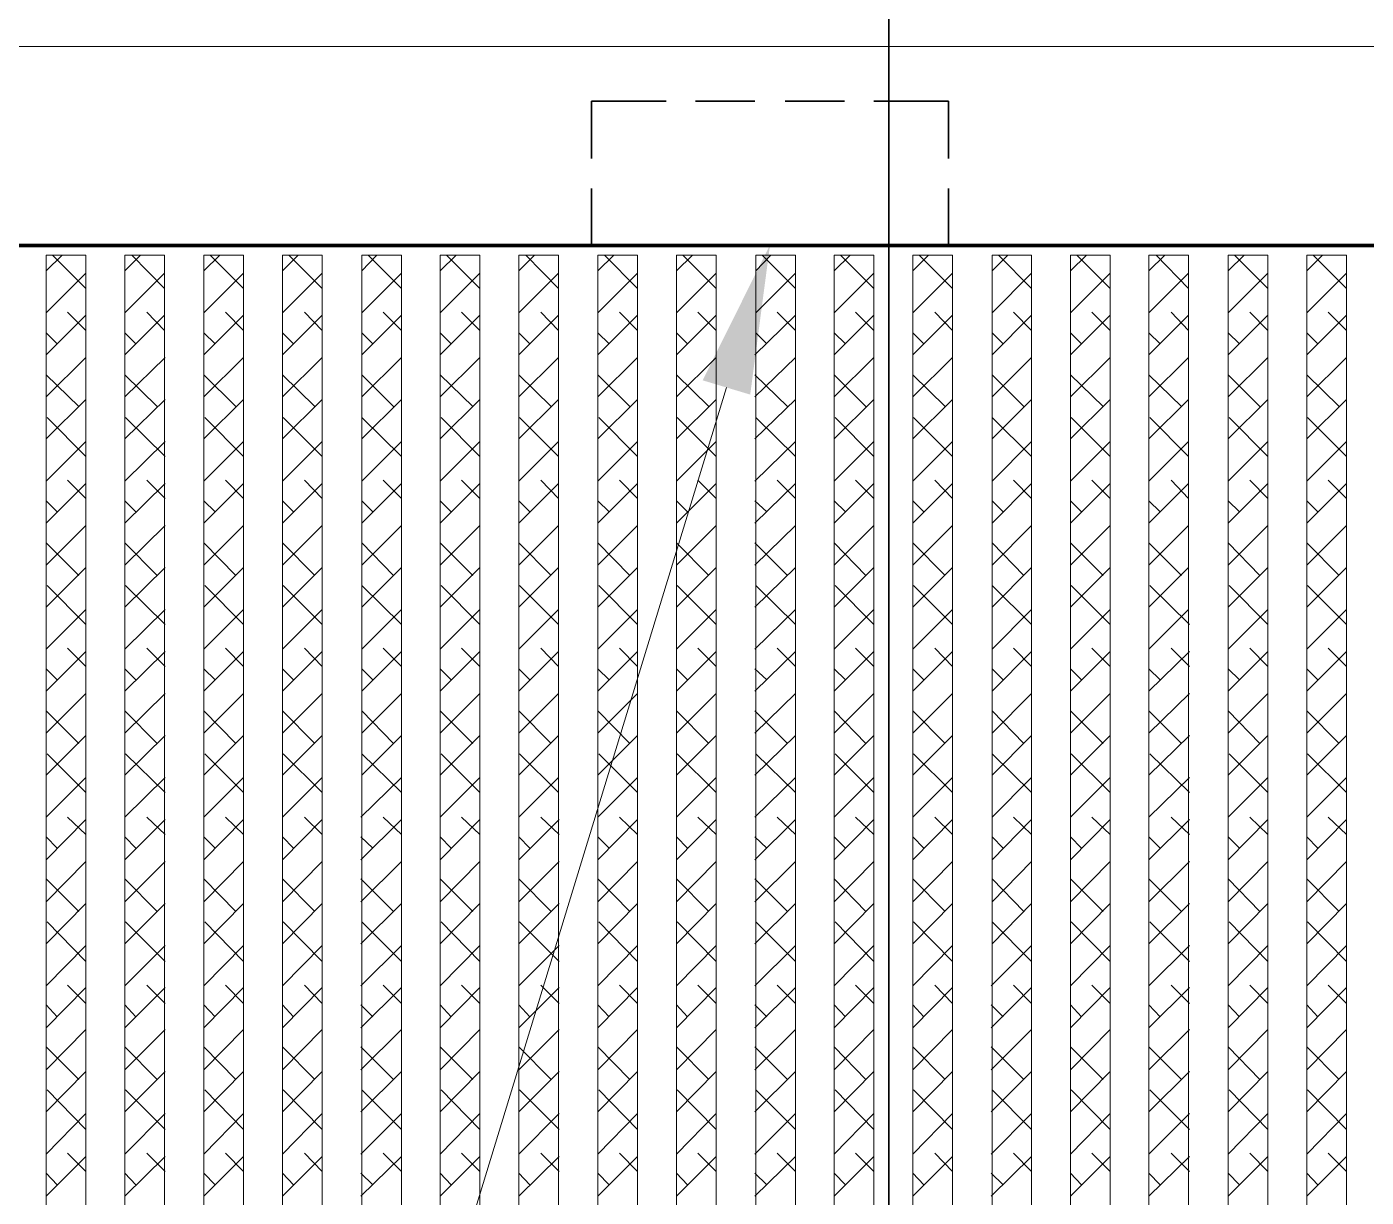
# Model space of a CAD drawing. Header units: inches. Extents: x 5 to 516, y -193 to 129.
# Drawn here: x 66.02 to 71.65, y -59.95 to -55.03 of the extents above; entities that cross this region are included whole.
import ezdxf

# ---------------------------------------------------------------- set-up
doc = ezdxf.new("R2010")
doc.units = ezdxf.units.IN
doc.header["$MEASUREMENT"] = 0
doc.layers.add('PDF4_Geometry', color=7, linetype='Continuous')
doc.layers.add('PDF4_Solid Fills', color=7, linetype='Continuous')

msp = doc.modelspace()

# ---------------------------------------------------------------- linework, layer by layer
at = {"layer": 'PDF4_Geometry', "lineweight": 35}
for points in [[(69.6420867, -67.0196527), (69.6420867, -44.7463169), (69.74542, -44.7396504), (69.84542, -44.7229845)], [(68.3920866, -55.5863158), (68.3920866, -55.3463158), (68.7054199, -55.3463158)], [(68.8287525, -55.346312), (69.0787525, -55.346312)], [(69.2054208, -55.346312), (69.4554208, -55.346312)], [(69.5787525, -55.346312), (69.8920859, -55.346312), (69.8920859, -55.586312)], [(68.3920866, -55.9529811), (68.3920866, -55.7129811)], [(69.8920867, -55.7129841), (69.8920867, -55.9529841), (69.5787534, -55.9529841)], [(68.7054208, -55.9529811), (68.3920874, -55.9529811)], [(69.0787525, -55.9529811), (68.8287525, -55.9529811)], [(69.4554208, -55.9529811), (69.2054208, -55.9529811)]]:
    msp.add_lwpolyline(points, dxfattribs=at)
at = {"layer": 'PDF4_Geometry', "lineweight": 15}
for points in [[(75.4320855, -55.1163179), (29.0987485, -55.1163179)], [(68.9587506, -56.5496473), (65.8820836, -66.6096482), (65.2120835, -66.6096482)]]:
    msp.add_lwpolyline(points, dxfattribs=at)
at = {"layer": 'PDF4_Geometry', "lineweight": 50}
msp.add_lwpolyline([(29.0987485, -55.9529811), (29.0987485, -56.2029811), (38.0987492, -56.2029811), (38.0987492, -55.9529811), (75.4320855, -55.9529811), (29.0987485, -55.9529811), (29.0987485, -55.1196477)], dxfattribs=at)
at = {"layer": 'PDF4_Geometry', "lineweight": 70}
msp.add_lwpolyline([(29.0987485, -55.9529811), (75.4320855, -55.9529811)], close=True, dxfattribs=at)
at = {"layer": 'PDF4_Geometry', "lineweight": 15}
for points in [[(66.0987514, -64.7863135), (66.0987514, -55.9929795), (66.2654181, -55.9929795), (66.2654181, -64.7863135)], [(66.428755, -64.7863135), (66.428755, -55.9929795), (66.5954217, -55.9929795), (66.5954217, -64.7863135)], [(66.7620884, -64.7863135), (66.7620884, -55.9929795), (66.928755, -55.9929795), (66.928755, -64.7863135)], [(67.0920851, -64.7863135), (67.0920851, -55.9929795), (67.2587518, -55.9929795), (67.2587518, -64.7863135)], [(67.4254185, -64.7863135), (67.4254185, -55.9929795), (67.5920852, -55.9929795), (67.5920852, -64.7863135)], [(67.755422, -64.7863135), (67.755422, -55.9929795), (67.9220887, -55.9929795), (67.9220887, -64.7863135)], [(68.0854188, -64.7863135), (68.0854188, -55.9929795), (68.2520855, -55.9929795), (68.2520855, -64.7863135)], [(68.4187522, -64.7863135), (68.4187522, -55.9929795), (68.5854189, -55.9929795), (68.5854189, -64.7863135)], [(68.7487557, -64.7863135), (68.7487557, -55.9929795), (68.9154224, -55.9929795), (68.9154224, -64.7863135)], [(69.0820891, -64.7863135), (69.0820891, -55.9929795), (69.2487558, -55.9929795), (69.2487558, -64.7863135)], [(69.4120859, -64.7863135), (69.4120859, -55.9929795), (69.5787525, -55.9929795), (69.5787525, -64.7863135)], [(69.7420894, -64.7863135), (69.7420894, -55.9929795), (69.9087561, -55.9929795), (69.9087561, -64.7863135)], [(70.0754228, -64.7863135), (70.0754228, -55.9929795), (70.2420895, -55.9929795), (70.2420895, -64.7863135)], [(70.4054195, -64.7863135), (70.4054195, -55.9929795), (70.5720862, -55.9929795), (70.5720862, -64.7863135)], [(70.7354163, -64.7863135), (70.7354163, -55.9929795), (70.902083, -55.9929795), (70.902083, -64.7863135)], [(71.0687497, -64.7863135), (71.0687497, -55.9929795), (71.2354164, -55.9929795), (71.2354164, -64.7863135)], [(71.3987532, -64.7863135), (71.3987532, -55.9929795), (71.5654199, -55.9929795), (71.5654199, -64.7863135)]]:
    msp.add_lwpolyline(points, close=True, dxfattribs=at)
at = {"layer": 'PDF4_Geometry', "color": 8, "lineweight": 15, "true_color": 0x808080}
for points in [[(66.0987514, -56.0596502), (66.1654181, -55.9929836)], [(66.2654181, -56.1329806), (66.1254181, -55.9929806)], [(66.428755, -56.0596502), (66.4954217, -55.9929836)], [(66.5954217, -56.1329806), (66.458755, -55.9929806)], [(66.7620884, -56.0596502), (66.828755, -55.9929836)], [(66.928755, -56.1329806), (66.788755, -55.9929806)], [(67.0920851, -56.0596502), (67.1587518, -55.9929836)], [(67.2587518, -56.1329806), (67.1187518, -55.9929806)], [(67.4254185, -56.0596502), (67.4887518, -55.9929836)], [(67.5920852, -56.1329806), (67.4520852, -55.9929806)], [(67.755422, -56.0596502), (67.8220887, -55.9929836)], [(67.9220887, -56.1329806), (67.7820887, -55.9929806)], [(68.0854188, -56.0596502), (68.1520855, -55.9929836)], [(68.2520855, -56.1329806), (68.1154188, -55.9929806)], [(68.4187522, -56.0596502), (68.4854188, -55.9929836)], [(68.5854189, -56.1329806), (68.4454188, -55.9929806)], [(68.7487557, -56.0596502), (68.8154224, -55.9929836)], [(68.9154224, -56.1329806), (68.7754224, -55.9929806)], [(69.0820891, -56.0596502), (69.1454224, -55.9929836)], [(69.2487558, -56.1329806), (69.1087558, -55.9929806)], [(69.4120859, -56.0596502), (69.4787525, -55.9929836)], [(69.5787525, -56.1329806), (69.4387525, -55.9929806)], [(69.7420894, -56.0596502), (69.8087561, -55.9929836)], [(69.9087561, -56.1329806), (69.7687561, -55.9929806)], [(70.0754228, -56.0596502), (70.1420894, -55.9929836)], [(70.2420895, -56.1329806), (70.1020894, -55.9929806)], [(70.4054195, -56.0596502), (70.4720862, -55.9929836)], [(70.5720862, -56.1329806), (70.4320862, -55.9929806)], [(70.7354163, -56.0596502), (70.802083, -55.9929836)], [(70.902083, -56.1329806), (70.7654163, -55.9929806)], [(71.0687497, -56.0596502), (71.1354163, -55.9929836)], [(71.2354164, -56.1329806), (71.0954163, -55.9929806)], [(71.3987532, -56.0596502), (71.4654199, -55.9929836)], [(71.5654199, -56.1329806), (71.4254199, -55.9929806)], [(66.0987514, -56.2363131), (66.2654181, -56.0696464)], [(66.428755, -56.2363131), (66.5954217, -56.0696464)], [(66.7620884, -56.2363131), (66.928755, -56.0696464)], [(67.0920851, -56.2363131), (67.2587518, -56.0696464)], [(67.4254185, -56.2363131), (67.5920852, -56.0696464)], [(67.755422, -56.2363131), (67.9220887, -56.0696464)], [(68.0854188, -56.2363131), (68.2520855, -56.0696464)], [(68.4187522, -56.2363131), (68.5854189, -56.0696464)], [(68.7487557, -56.2363131), (68.9154224, -56.0696464)], [(69.0820891, -56.2363131), (69.2487558, -56.0696464)], [(69.4120859, -56.2363131), (69.5787525, -56.0696464)], [(69.7420894, -56.2363131), (69.9087561, -56.0696464)], [(70.0754228, -56.2363131), (70.2420895, -56.0696464)], [(70.4054195, -56.2363131), (70.5720862, -56.0696464)], [(70.7354163, -56.2363131), (70.902083, -56.0696464)], [(71.0687497, -56.2363131), (71.2354164, -56.0696464)], [(71.3987532, -56.2363131), (71.5654199, -56.0696464)], [(66.0987514, -56.4129828), (66.2654181, -56.2463161)], [(66.2654181, -56.3096502), (66.1887515, -56.2329836)], [(66.428755, -56.4129828), (66.5954217, -56.2463161)], [(66.5954217, -56.3096502), (66.5220883, -56.2329836)], [(66.7620884, -56.4129828), (66.928755, -56.2463161)], [(66.928755, -56.3096502), (66.8520884, -56.2329836)], [(67.0920851, -56.4129828), (67.2587518, -56.2463161)], [(67.2587518, -56.3096502), (67.1854185, -56.2329836)], [(67.4254185, -56.4129828), (67.5920852, -56.2463161)], [(67.5920852, -56.3096502), (67.5154185, -56.2329836)], [(67.755422, -56.4129828), (67.9220887, -56.2463161)], [(67.9220887, -56.3096502), (67.8454221, -56.2329836)], [(68.0854188, -56.4129828), (68.2520855, -56.2463161)], [(68.2520855, -56.3096502), (68.1787522, -56.2329836)], [(68.4187522, -56.4129828), (68.5854189, -56.2463161)], [(68.5854189, -56.3096502), (68.5087522, -56.2329836)], [(68.7487557, -56.4129828), (68.9154224, -56.2463161)], [(68.9154224, -56.3096502), (68.8387557, -56.2329836)], [(69.0787525, -56.4129828), (69.2487525, -56.2463161)], [(69.2487558, -56.3096502), (69.1720891, -56.2329836)], [(69.4120859, -56.4129828), (69.5787525, -56.2463161)], [(69.5787525, -56.3096502), (69.5020859, -56.2329836)], [(69.7420894, -56.4129828), (69.9087561, -56.2463161)], [(69.9087561, -56.3096502), (69.8354228, -56.2329836)], [(70.0754228, -56.4129828), (70.2420895, -56.2463161)], [(70.2420895, -56.3096502), (70.1654228, -56.2329836)], [(70.4054195, -56.4129828), (70.5720862, -56.2463161)], [(70.5720862, -56.3096502), (70.4954195, -56.2329836)], [(70.7354163, -56.4129828), (70.902083, -56.2463161)], [(70.902083, -56.3096502), (70.8287497, -56.2329836)], [(71.0687497, -56.4129828), (71.2354164, -56.2463161)], [(71.2354164, -56.3096502), (71.1587497, -56.2329836)], [(71.3987532, -56.4129828), (71.5654199, -56.2463161)], [(71.5654199, -56.3096502), (71.4887532, -56.2329836)], [(66.145423, -56.366318), (66.0987563, -56.3196513)], [(66.4754198, -56.366318), (66.4287531, -56.3196513)], [(66.8087531, -56.366318), (66.7620865, -56.3196513)], [(67.1387499, -56.366318), (67.0920832, -56.3196513)], [(67.4720833, -56.366318), (67.4254166, -56.3196513)], [(67.8020868, -56.366318), (67.7554201, -56.3196513)], [(68.1320904, -56.366318), (68.0854237, -56.3196513)], [(68.4654237, -56.366318), (68.4187571, -56.3196513)], [(68.7954205, -56.366318), (68.7487538, -56.3196513)], [(69.1287539, -56.366318), (69.0820872, -56.3196513)], [(69.4587506, -56.366318), (69.412084, -56.3196513)], [(69.7887542, -56.366318), (69.7420875, -56.3196513)], [(70.1220875, -56.366318), (70.0754209, -56.3196513)], [(70.4520843, -56.366318), (70.4054176, -56.3196513)], [(70.7820879, -56.366318), (70.7354212, -56.3196513)], [(71.1154212, -56.366318), (71.0687546, -56.3196513)], [(71.445418, -56.366318), (71.3987513, -56.3196513)], [(66.0987514, -56.5896457), (66.2654181, -56.422979)], [(66.428755, -56.5896457), (66.598755, -56.422979)], [(66.7620884, -56.5896457), (66.928755, -56.422979)], [(67.0920851, -56.5896457), (67.2587518, -56.422979)], [(67.4254185, -56.5896457), (67.5920852, -56.422979)], [(67.755422, -56.5896457), (67.9220887, -56.422979)], [(68.0854188, -56.5896457), (68.2520855, -56.422979)], [(68.4187522, -56.5896457), (68.5854189, -56.422979)], [(68.7487557, -56.5896457), (68.9154224, -56.422979)], [(69.0787525, -56.5896457), (69.2487525, -56.422979)], [(69.4120859, -56.5896457), (69.5787525, -56.422979)], [(69.7420894, -56.5896457), (69.9087561, -56.422979)], [(70.0754228, -56.5896457), (70.2420895, -56.422979)], [(70.4054195, -56.5896457), (70.5720862, -56.422979)], [(70.7354163, -56.5896457), (70.902083, -56.422979)], [(71.0687497, -56.5896457), (71.2354164, -56.422979)], [(71.3987532, -56.5896457), (71.5654199, -56.422979)], [(66.235416, -56.6296508), (66.0987493, -56.4963175)], [(66.5654195, -56.6296508), (66.4287528, -56.4963175)], [(66.8954231, -56.6296508), (66.7620897, -56.4963175)], [(67.2287564, -56.6296508), (67.0920897, -56.4963175)], [(67.5587532, -56.6296508), (67.4254198, -56.4963175)], [(67.8920866, -56.6296508), (67.7554199, -56.4963175)], [(68.2220833, -56.6296508), (68.0854166, -56.4963175)], [(68.5520869, -56.6296508), (68.4187535, -56.4963175)], [(68.8854202, -56.6296508), (68.7487536, -56.4963175)], [(69.2154238, -56.6296508), (69.0787571, -56.4963175)], [(69.5454206, -56.6296508), (69.4120872, -56.4963175)], [(69.8787539, -56.6296508), (69.7420872, -56.4963175)], [(70.2087507, -56.6296508), (70.0754173, -56.4963175)], [(70.542084, -56.6296508), (70.4054174, -56.4963175)], [(70.8720876, -56.6296508), (70.7354209, -56.4963175)], [(71.2020844, -56.6296508), (71.068751, -56.4963175)], [(71.5354177, -56.6296508), (71.3987511, -56.4963175)], [(66.0987514, -56.7663153), (66.2654181, -56.5996486)], [(66.428755, -56.7663153), (66.598755, -56.5996486)], [(66.7620884, -56.7663153), (66.928755, -56.5996486)], [(67.0920851, -56.7663153), (67.2587518, -56.5996486)], [(67.4254185, -56.7663153), (67.5920852, -56.5996486)], [(67.755422, -56.7663153), (67.9220887, -56.5996486)], [(68.0854188, -56.7663153), (68.2520855, -56.5996486)], [(68.4187522, -56.7663153), (68.5854189, -56.5996486)], [(68.7487557, -56.7663153), (68.9154224, -56.5996486)], [(69.0787525, -56.7663153), (69.2487525, -56.5996486)], [(69.4120859, -56.7663153), (69.5787525, -56.5996486)], [(69.7420894, -56.7663153), (69.9087561, -56.5996486)], [(70.0754228, -56.7663153), (70.2420895, -56.5996486)], [(70.4054195, -56.7663153), (70.5720862, -56.5996486)], [(70.7354163, -56.7663153), (70.902083, -56.5996486)], [(71.0687497, -56.7663153), (71.2354164, -56.5996486)], [(71.3987532, -56.7663153), (71.5654199, -56.5996486)], [(66.2654181, -56.8396457), (66.1020848, -56.6763123)], [(66.5987515, -56.8396457), (66.4320848, -56.6763123)], [(66.928755, -56.8396457), (66.7654217, -56.6763123)], [(67.2587518, -56.8396457), (67.0954185, -56.6763123)], [(67.5920852, -56.8396457), (67.4254185, -56.6763123)], [(67.9220887, -56.8396457), (67.7587554, -56.6763123)], [(68.2520855, -56.8396457), (68.0887521, -56.6763123)], [(68.5854189, -56.8396457), (68.4220855, -56.6763123)], [(68.9154224, -56.8396457), (68.7520891, -56.6763123)], [(69.2487558, -56.8396457), (69.0820891, -56.6763123)], [(69.5787525, -56.8396457), (69.4154192, -56.6763123)], [(69.9087561, -56.8396457), (69.7454227, -56.6763123)], [(70.2420895, -56.8396457), (70.0754228, -56.6763123)], [(70.5720862, -56.8396457), (70.4087529, -56.6763123)], [(70.902083, -56.8396457), (70.7387496, -56.6763123)], [(71.2354164, -56.8396457), (71.072083, -56.6763123)], [(71.5654199, -56.8396457), (71.4020866, -56.6763123)], [(66.0987514, -56.9429782), (66.2654181, -56.7763115)], [(66.428755, -56.9429782), (66.598755, -56.7763115)], [(66.7620884, -56.9429782), (66.928755, -56.7763115)], [(67.0920851, -56.9429782), (67.2587518, -56.7763115)], [(67.4254185, -56.9429782), (67.5920852, -56.7763115)], [(67.755422, -56.9429782), (67.9220887, -56.7763115)], [(68.0854188, -56.9429782), (68.2520855, -56.7763115)], [(68.4187522, -56.9429782), (68.5854189, -56.7763115)], [(68.7487557, -56.9429782), (68.9154224, -56.7763115)], [(69.0787525, -56.9429782), (69.2487525, -56.7763115)], [(69.4120859, -56.9429782), (69.5787525, -56.7763115)], [(69.7420894, -56.9429782), (69.9087561, -56.7763115)], [(70.0754228, -56.9429782), (70.2420895, -56.7763115)], [(70.4054195, -56.9429782), (70.5720862, -56.7763115)], [(70.7354163, -56.9429782), (70.902083, -56.7763115)], [(71.0687497, -56.9429782), (71.2354164, -56.7763115)], [(71.3987532, -56.9429782), (71.5654199, -56.7763115)], [(66.0987514, -57.1196479), (66.2654181, -56.9529812)], [(66.2654181, -57.0163153), (66.1887515, -56.9396487)], [(66.428755, -57.1196479), (66.598755, -56.9529812)], [(66.5987515, -57.0163153), (66.5220848, -56.9396487)], [(66.7620884, -57.1196479), (66.928755, -56.9529812)], [(66.928755, -57.0163153), (66.8520884, -56.9396487)], [(67.0920851, -57.1196479), (67.2587518, -56.9529812)], [(67.2587518, -57.0163153), (67.1854185, -56.9396487)], [(67.4254185, -57.1196479), (67.5920852, -56.9529812)], [(67.5920852, -57.0163153), (67.5154185, -56.9396487)], [(67.755422, -57.1196479), (67.9220887, -56.9529812)], [(67.9220887, -57.0163153), (67.8454221, -56.9396487)], [(68.0854188, -57.1196479), (68.2520855, -56.9529812)], [(68.2520855, -57.0163153), (68.1787522, -56.9396487)], [(68.4187522, -57.1196479), (68.5854189, -56.9529812)], [(68.5854189, -57.0163153), (68.5087522, -56.9396487)], [(68.7487557, -57.1196479), (68.9154224, -56.9529812)], [(68.9154224, -57.0163153), (68.8387557, -56.9396487)], [(69.0787525, -57.1196479), (69.2487525, -56.9529812)], [(69.2487558, -57.0163153), (69.1720891, -56.9396487)], [(69.4120859, -57.1196479), (69.5787525, -56.9529812)], [(69.5787525, -57.0163153), (69.5020859, -56.9396487)], [(69.7420894, -57.1196479), (69.9087561, -56.9529812)], [(69.9087561, -57.0163153), (69.8354228, -56.9396487)], [(70.0754228, -57.1196479), (70.2420895, -56.9529812)], [(70.2420895, -57.0163153), (70.1654228, -56.9396487)], [(70.4054195, -57.1196479), (70.5720862, -56.9529812)], [(70.5720862, -57.0163153), (70.4954195, -56.9396487)], [(70.7354163, -57.1196479), (70.902083, -56.9529812)], [(70.902083, -57.0163153), (70.8287497, -56.9396487)], [(71.0687497, -57.1196479), (71.2354164, -56.9529812)], [(71.2354164, -57.0163153), (71.1587497, -56.9396487)], [(71.3987532, -57.1196479), (71.5654199, -56.9529812)], [(71.5654199, -57.0163153), (71.4887532, -56.9396487)], [(66.145423, -57.0729831), (66.0987563, -57.0263164)], [(66.4754198, -57.0729831), (66.4287531, -57.0263164)], [(66.8087531, -57.0729831), (66.7620865, -57.0263164)], [(67.1387499, -57.0729831), (67.0920832, -57.0263164)], [(67.4720833, -57.0729831), (67.4254166, -57.0263164)], [(67.8020868, -57.0729831), (67.7554201, -57.0263164)], [(68.1320904, -57.0729831), (68.0854237, -57.0263164)], [(68.4654237, -57.0729831), (68.4187571, -57.0263164)], [(68.7954205, -57.0729831), (68.7487538, -57.0263164)], [(69.1287539, -57.0729831), (69.0787539, -57.0263164)], [(69.4587506, -57.0729831), (69.412084, -57.0263164)], [(69.7887542, -57.0729831), (69.7420875, -57.0263164)], [(70.1220875, -57.0729831), (70.0754209, -57.0263164)], [(70.4520843, -57.0729831), (70.4054176, -57.0263164)], [(70.7820879, -57.0729831), (70.7354212, -57.0263164)], [(71.1154212, -57.0729831), (71.0687546, -57.0263164)], [(71.445418, -57.0729831), (71.3987513, -57.0263164)], [(66.0987514, -57.2963175), (66.2654181, -57.1296509)], [(66.428755, -57.2963175), (66.598755, -57.1296509)], [(66.7620884, -57.2963175), (66.928755, -57.1296509)], [(67.0920851, -57.2963175), (67.2587518, -57.1296509)], [(67.4254185, -57.2963175), (67.5920852, -57.1296509)], [(67.755422, -57.2963175), (67.9220887, -57.1296509)], [(68.0854188, -57.2963175), (68.2520855, -57.1296509)], [(68.4187522, -57.2963175), (68.5854189, -57.1296509)], [(68.7487557, -57.2963175), (68.9154224, -57.1296509)], [(69.0787525, -57.2963175), (69.2487525, -57.1296509)], [(69.4120859, -57.2963175), (69.5787525, -57.1296509)], [(69.7420894, -57.2963175), (69.9087561, -57.1296509)], [(70.0754228, -57.2963175), (70.2420895, -57.1296509)], [(70.4054195, -57.2963175), (70.5720862, -57.1296509)], [(70.7354163, -57.2963175), (70.902083, -57.1296509)], [(71.0687497, -57.2963175), (71.2354164, -57.1296509)], [(71.3987532, -57.2963175), (71.5654199, -57.1296509)], [(66.235416, -57.3396457), (66.0987493, -57.202979)], [(66.5654195, -57.3396457), (66.4287528, -57.202979)], [(66.8954231, -57.3396457), (66.7620897, -57.202979)], [(67.2287564, -57.3396457), (67.0920897, -57.202979)], [(67.5587532, -57.3396457), (67.4254198, -57.202979)], [(67.8920866, -57.3396457), (67.7554199, -57.202979)], [(68.2220833, -57.3396457), (68.0854166, -57.202979)], [(68.5520869, -57.3396457), (68.4187535, -57.202979)], [(68.8854202, -57.3396457), (68.7487536, -57.202979)], [(69.2154238, -57.3396457), (69.0787571, -57.202979)], [(69.5454206, -57.3396457), (69.4120872, -57.202979)], [(69.8787539, -57.3396457), (69.7420872, -57.202979)], [(70.2087507, -57.3396457), (70.0754173, -57.202979)], [(70.542084, -57.3396457), (70.4054174, -57.202979)], [(70.8720876, -57.3396457), (70.7354209, -57.202979)], [(71.2020844, -57.3396457), (71.068751, -57.202979)], [(71.5354177, -57.3396457), (71.3987511, -57.202979)], [(66.0987514, -57.4729804), (66.2654181, -57.3063137)], [(66.428755, -57.4729804), (66.598755, -57.3063137)], [(66.7620884, -57.4729804), (66.928755, -57.3063137)], [(67.0920851, -57.4729804), (67.2587518, -57.3063137)], [(67.4254185, -57.4729804), (67.5920852, -57.3063137)], [(67.755422, -57.4729804), (67.9220887, -57.3063137)], [(68.0854188, -57.4729804), (68.2520855, -57.3063137)], [(68.4187522, -57.4729804), (68.5854189, -57.3063137)], [(68.7487557, -57.4729804), (68.9154224, -57.3063137)], [(69.0787525, -57.4729804), (69.2487525, -57.3063137)], [(69.4120859, -57.4729804), (69.5787525, -57.3063137)], [(69.7420894, -57.4729804), (69.9087561, -57.3063137)], [(70.0754228, -57.4729804), (70.2420895, -57.3063137)], [(70.4054195, -57.4729804), (70.5720862, -57.3063137)], [(70.7354163, -57.4729804), (70.902083, -57.3063137)], [(71.0687497, -57.4729804), (71.2354164, -57.3063137)], [(71.3987532, -57.4729804), (71.5654199, -57.3063137)], [(66.2654181, -57.5463176), (66.1020848, -57.3829842)], [(66.5987515, -57.5463176), (66.4320848, -57.3829842)], [(66.928755, -57.5463176), (66.7654217, -57.3829842)], [(67.2587518, -57.5463176), (67.0954185, -57.3829842)], [(67.5920852, -57.5463176), (67.4254185, -57.3829842)], [(67.9220887, -57.5463176), (67.7587554, -57.3829842)], [(68.2520855, -57.5463176), (68.0887521, -57.3829842)], [(68.5854189, -57.5463176), (68.4220855, -57.3829842)], [(68.9154224, -57.5463176), (68.7520891, -57.3829842)], [(69.2487558, -57.5463176), (69.0820891, -57.3829842)], [(69.5787525, -57.5463176), (69.4154192, -57.3829842)], [(69.9087561, -57.5463176), (69.7454227, -57.3829842)], [(70.2420895, -57.5463176), (70.0754228, -57.3829842)], [(70.5720862, -57.5463176), (70.4087529, -57.3829842)], [(70.9054196, -57.5463176), (70.7387529, -57.3829842)], [(71.2354164, -57.5463176), (71.072083, -57.3829842)], [(71.5654199, -57.5463176), (71.4020866, -57.3829842)], [(66.0987514, -57.6496501), (66.2654181, -57.4829834)], [(66.428755, -57.6496501), (66.598755, -57.4829834)], [(66.7620884, -57.6496501), (66.928755, -57.4829834)], [(67.0920851, -57.6496501), (67.2587518, -57.4829834)], [(67.4254185, -57.6496501), (67.5920852, -57.4829834)], [(67.755422, -57.6496501), (67.9220887, -57.4829834)], [(68.0854188, -57.6496501), (68.2520855, -57.4829834)], [(68.4187522, -57.6496501), (68.5854189, -57.4829834)], [(68.7487557, -57.6496501), (68.9154224, -57.4829834)], [(69.0787525, -57.6496501), (69.2487525, -57.4829834)], [(69.4120859, -57.6496501), (69.5787525, -57.4829834)], [(69.7420894, -57.6496501), (69.9087561, -57.4829834)], [(70.0754228, -57.6496501), (70.2420895, -57.4829834)], [(70.4054195, -57.6496501), (70.5720862, -57.4829834)], [(70.7354163, -57.6496501), (70.902083, -57.4829834)], [(71.0687497, -57.6496501), (71.2354164, -57.4829834)], [(71.3987532, -57.6496501), (71.5654199, -57.4829834)], [(66.0987514, -57.826313), (66.2654181, -57.6596463)], [(66.2654181, -57.7229804), (66.1887515, -57.6463138)], [(66.428755, -57.826313), (66.598755, -57.6596463)], [(66.5987515, -57.7229804), (66.5220848, -57.6463138)], [(66.7620884, -57.826313), (66.928755, -57.6596463)], [(66.928755, -57.7229804), (66.8520884, -57.6463138)], [(67.0920851, -57.826313), (67.2587518, -57.6596463)], [(67.2587518, -57.7229804), (67.1854185, -57.6463138)], [(67.4254185, -57.826313), (67.5920852, -57.6596463)], [(67.5920852, -57.7229804), (67.5154185, -57.6463138)], [(67.755422, -57.826313), (67.9220887, -57.6596463)], [(67.9220887, -57.7229804), (67.8454221, -57.6463138)], [(68.0854188, -57.826313), (68.2520855, -57.6596463)], [(68.2520855, -57.7229804), (68.1787522, -57.6463138)], [(68.4187522, -57.826313), (68.5854189, -57.6596463)], [(68.5854189, -57.7229804), (68.5087522, -57.6463138)], [(68.7487557, -57.826313), (68.9154224, -57.6596463)], [(68.9154224, -57.7229804), (68.8387557, -57.6463138)], [(69.0787525, -57.826313), (69.2487525, -57.6596463)], [(69.2487558, -57.7229804), (69.1720891, -57.6463138)], [(69.4120859, -57.826313), (69.5787525, -57.6596463)], [(69.5787525, -57.7229804), (69.5020859, -57.6463138)], [(69.7420894, -57.826313), (69.9087561, -57.6596463)], [(69.9087561, -57.7229804), (69.8354228, -57.6463138)], [(70.0754228, -57.826313), (70.2420895, -57.6596463)], [(70.2420895, -57.7229804), (70.1654228, -57.6463138)], [(70.4054195, -57.826313), (70.5720862, -57.6596463)], [(70.5720862, -57.7229804), (70.4954195, -57.6463138)], [(70.7354163, -57.826313), (70.9054163, -57.6596463)], [(70.9054196, -57.7229804), (70.8287529, -57.6463138)], [(71.0687497, -57.826313), (71.2354164, -57.6596463)], [(71.2354164, -57.7229804), (71.1587497, -57.6463138)], [(71.3987532, -57.826313), (71.5654199, -57.6596463)], [(71.5654199, -57.7229804), (71.4887532, -57.6463138)], [(66.145423, -57.7796482), (66.0987563, -57.7329815)], [(66.4754198, -57.7796482), (66.4287531, -57.7329815)], [(66.8087531, -57.7796482), (66.7620865, -57.7329815)], [(67.1387499, -57.7796482), (67.0920832, -57.7329815)], [(67.4720833, -57.7796482), (67.4254166, -57.7329815)], [(67.8020868, -57.7796482), (67.7554201, -57.7329815)], [(68.1320904, -57.7796482), (68.0854237, -57.7329815)], [(68.4654237, -57.7796482), (68.4187571, -57.7329815)], [(68.7954205, -57.7796482), (68.7487538, -57.7329815)], [(69.1287539, -57.7796482), (69.0787539, -57.7329815)], [(69.4587506, -57.7796482), (69.412084, -57.7329815)], [(69.7887542, -57.7796482), (69.7420875, -57.7329815)], [(70.1220875, -57.7796482), (70.0754209, -57.7329815)], [(70.4520843, -57.7796482), (70.4054176, -57.7329815)], [(70.7820879, -57.7796482), (70.7354212, -57.7329815)], [(71.1154212, -57.7796482), (71.0687546, -57.7329815)], [(71.445418, -57.7796482), (71.3987513, -57.7329815)], [(66.0987514, -58.0029826), (66.2654181, -57.8363159)], [(66.428755, -58.0029826), (66.598755, -57.8363159)], [(66.7620884, -58.0029826), (66.928755, -57.8363159)], [(67.0920851, -58.0029826), (67.2587518, -57.8363159)], [(67.4254185, -58.0029826), (67.5920852, -57.8363159)], [(67.755422, -58.0029826), (67.9220887, -57.8363159)], [(68.0854188, -58.0029826), (68.2520855, -57.8363159)], [(68.4187522, -58.0029826), (68.5854189, -57.8363159)], [(68.7487557, -58.0029826), (68.9154224, -57.8363159)], [(69.0787525, -58.0029826), (69.2487525, -57.8363159)], [(69.4120859, -58.0029826), (69.5787525, -57.8363159)], [(69.7420894, -58.0029826), (69.9087561, -57.8363159)], [(70.0754228, -58.0029826), (70.2420895, -57.8363159)], [(70.4054195, -58.0029826), (70.5720862, -57.8363159)], [(70.7354163, -58.0029826), (70.9054163, -57.8363159)], [(71.0687497, -58.0029826), (71.2354164, -57.8363159)], [(71.3987532, -58.0029826), (71.5654199, -57.8363159)], [(66.235416, -58.0463176), (66.0987493, -57.9096509)], [(66.5654195, -58.0463176), (66.4287528, -57.9096509)], [(66.8954231, -58.0463176), (66.7620897, -57.9096509)], [(67.2287564, -58.0463176), (67.0920897, -57.9096509)], [(67.5587532, -58.0463176), (67.4254198, -57.9096509)], [(67.8920866, -58.0463176), (67.7554199, -57.9096509)], [(68.2220833, -58.0463176), (68.0854166, -57.9096509)], [(68.5520869, -58.0463176), (68.4187535, -57.9096509)], [(68.8854202, -58.0463176), (68.7487536, -57.9096509)], [(69.2154238, -58.0463176), (69.0787571, -57.9096509)], [(69.5454206, -58.0463176), (69.4120872, -57.9096509)], [(69.8787539, -58.0463176), (69.7420872, -57.9096509)], [(70.2087507, -58.0463176), (70.0754173, -57.9096509)], [(70.542084, -58.0463176), (70.4054174, -57.9096509)], [(70.8720876, -58.0463176), (70.7354209, -57.9096509)], [(71.2020844, -58.0463176), (71.068751, -57.9096509)], [(71.5354177, -58.0463176), (71.3987511, -57.9096509)], [(66.0987514, -58.1796455), (66.2654181, -58.0129788)], [(66.428755, -58.1796455), (66.598755, -58.0129788)], [(66.7620884, -58.1796455), (66.928755, -58.0129788)], [(67.0920851, -58.1796455), (67.2587518, -58.0129788)], [(67.4254185, -58.1796455), (67.5920852, -58.0129788)], [(67.755422, -58.1796455), (67.9220887, -58.0129788)], [(68.0854188, -58.1796455), (68.2520855, -58.0129788)], [(68.4187522, -58.1796455), (68.5854189, -58.0129788)], [(68.7487557, -58.1796455), (68.9154224, -58.0129788)], [(69.0787525, -58.1796455), (69.2487525, -58.0129788)], [(69.4120859, -58.1796455), (69.5787525, -58.0129788)], [(69.7420894, -58.1796455), (69.9087561, -58.0129788)], [(70.0754228, -58.1796455), (70.2420895, -58.0129788)], [(70.4054195, -58.1796455), (70.5720862, -58.0129788)], [(70.7354163, -58.1796455), (70.9054163, -58.0129788)], [(71.0687497, -58.1796455), (71.2354164, -58.0129788)], [(71.3987532, -58.1796455), (71.5654199, -58.0129788)], [(66.2654181, -58.2529826), (66.1020848, -58.0896493)], [(66.5987515, -58.2529826), (66.4320848, -58.0896493)], [(66.928755, -58.2529826), (66.7654217, -58.0896493)], [(67.2587518, -58.2529826), (67.0954185, -58.0896493)], [(67.5920852, -58.2529826), (67.4254185, -58.0896493)], [(67.9220887, -58.2529826), (67.7587554, -58.0896493)], [(68.2520855, -58.2529826), (68.0887521, -58.0896493)], [(68.5854189, -58.2529826), (68.4220855, -58.0896493)], [(68.9154224, -58.2529826), (68.7520891, -58.0896493)], [(69.2487558, -58.2529826), (69.0820891, -58.0896493)], [(69.5787525, -58.2529826), (69.4154192, -58.0896493)], [(69.9087561, -58.2529826), (69.7454227, -58.0896493)], [(70.2420895, -58.2529826), (70.0754228, -58.0896493)], [(70.5720862, -58.2529826), (70.4087529, -58.0896493)], [(70.9054196, -58.2529826), (70.7387529, -58.0896493)], [(71.2354164, -58.2529826), (71.072083, -58.0896493)], [(71.5654199, -58.2529826), (71.4020866, -58.0896493)], [(66.0987514, -58.3563152), (66.2654181, -58.1896485)], [(66.428755, -58.3563152), (66.598755, -58.1896485)], [(66.7620884, -58.3563152), (66.928755, -58.1896485)], [(67.0920851, -58.3563152), (67.2587518, -58.1896485)], [(67.4220887, -58.3563152), (67.5920887, -58.1896485)], [(67.755422, -58.3563152), (67.9220887, -58.1896485)], [(68.0854188, -58.3563152), (68.2520855, -58.1896485)], [(68.4187522, -58.3563152), (68.5854189, -58.1896485)], [(68.7487557, -58.3563152), (68.9154224, -58.1896485)], [(69.0787525, -58.3563152), (69.2487525, -58.1896485)], [(69.4120859, -58.3563152), (69.5787525, -58.1896485)], [(69.7420894, -58.3563152), (69.9087561, -58.1896485)], [(70.0754228, -58.3563152), (70.2420895, -58.1896485)], [(70.4054195, -58.3563152), (70.5720862, -58.1896485)], [(70.7354163, -58.3563152), (70.9054163, -58.1896485)], [(71.0687497, -58.3563152), (71.2354164, -58.1896485)], [(71.3987532, -58.3563152), (71.5654199, -58.1896485)], [(66.0987514, -58.5363146), (66.2654181, -58.3663146)], [(66.2654181, -58.4296455), (66.1887515, -58.3563122)], [(66.428755, -58.5363146), (66.598755, -58.3663146)], [(66.5987515, -58.4296455), (66.5220848, -58.3563122)], [(66.7620884, -58.5363146), (66.928755, -58.3663146)], [(66.928755, -58.4296455), (66.8520884, -58.3563122)], [(67.0920851, -58.5363146), (67.2587518, -58.3663146)], [(67.2587518, -58.4296455), (67.1854185, -58.3563122)], [(67.4220887, -58.5363146), (67.5920887, -58.3663146)], [(67.5920852, -58.4296455), (67.5154185, -58.3563122)], [(67.755422, -58.5363146), (67.9220887, -58.3663146)], [(67.9220887, -58.4296455), (67.8454221, -58.3563122)], [(68.0854188, -58.5363146), (68.2554188, -58.3663146)], [(68.2554221, -58.4296455), (68.1787554, -58.3563122)], [(68.4187522, -58.5363146), (68.5854189, -58.3663146)], [(68.5854189, -58.4296455), (68.5087522, -58.3563122)], [(68.7487557, -58.5363146), (68.9154224, -58.3663146)], [(68.9154224, -58.4296455), (68.8387557, -58.3563122)], [(69.0787525, -58.5363146), (69.2487525, -58.3663146)], [(69.2487558, -58.4296455), (69.1720891, -58.3563122)], [(69.4120859, -58.5363146), (69.5787525, -58.3663146)], [(69.5787525, -58.4296455), (69.5020859, -58.3563122)], [(69.7420894, -58.5363146), (69.9087561, -58.3663146)], [(69.9087561, -58.4296455), (69.8354228, -58.3563122)], [(70.0754228, -58.5363146), (70.2420895, -58.3663146)], [(70.2420895, -58.4296455), (70.1654228, -58.3563122)], [(70.4054195, -58.5363146), (70.5720862, -58.3663146)], [(70.5720862, -58.4296455), (70.4954195, -58.3563122)], [(70.7354163, -58.5363146), (70.9054163, -58.3663146)], [(70.9054196, -58.4296455), (70.8287529, -58.3563122)], [(71.0687497, -58.5363146), (71.2354164, -58.3663146)], [(71.2354164, -58.4296455), (71.1587497, -58.3563122)], [(71.3987532, -58.5363146), (71.5654199, -58.3663146)], [(71.5654199, -58.4296455), (71.4887532, -58.3563122)], [(66.145423, -58.4863133), (66.0987563, -58.4396466)], [(66.4754198, -58.4863133), (66.4287531, -58.4396466)], [(66.8087531, -58.4863133), (66.7620865, -58.4396466)], [(67.1387499, -58.4863133), (67.0920832, -58.4396466)], [(67.4720833, -58.4863133), (67.4220833, -58.4396466)], [(67.8020868, -58.4863133), (67.7554201, -58.4396466)], [(68.1320904, -58.4863133), (68.0854237, -58.4396466)], [(68.4654237, -58.4863133), (68.4187571, -58.4396466)], [(68.7954205, -58.4863133), (68.7487538, -58.4396466)], [(69.1287539, -58.4863133), (69.0787539, -58.4396466)], [(69.4587506, -58.4863133), (69.412084, -58.4396466)], [(69.7887542, -58.4863133), (69.7420875, -58.4396466)], [(70.1220875, -58.4863133), (70.0754209, -58.4396466)], [(70.4520843, -58.4863133), (70.4054176, -58.4396466)], [(70.7820879, -58.4863133), (70.7354212, -58.4396466)], [(71.1154212, -58.4863133), (71.0687546, -58.4396466)], [(71.445418, -58.4863133), (71.3987513, -58.4396466)], [(66.0987514, -58.7129843), (66.2654181, -58.5429843)], [(66.428755, -58.7129843), (66.598755, -58.5429843)], [(66.7620884, -58.7129843), (66.928755, -58.5429843)], [(67.0920851, -58.7129843), (67.2587518, -58.5429843)], [(67.4220887, -58.7129843), (67.5920887, -58.5429843)], [(67.755422, -58.7129843), (67.9220887, -58.5429843)], [(68.0854188, -58.7129843), (68.2554188, -58.5429843)], [(68.4187522, -58.7129843), (68.5854189, -58.5429843)], [(68.7487557, -58.7129843), (68.9154224, -58.5429843)], [(69.0787525, -58.7129843), (69.2487525, -58.5429843)], [(69.4120859, -58.7129843), (69.5787525, -58.5429843)], [(69.7420894, -58.7129843), (69.9087561, -58.5429843)], [(70.0754228, -58.7129843), (70.2420895, -58.5429843)], [(70.4054195, -58.7129843), (70.5720862, -58.5429843)], [(70.7354163, -58.7129843), (70.9054163, -58.5429843)], [(71.0687497, -58.7129843), (71.2354164, -58.5429843)], [(71.3987532, -58.7129843), (71.5654199, -58.5429843)], [(66.235416, -58.7529827), (66.0987493, -58.616316)], [(66.5654195, -58.7529827), (66.4287528, -58.616316)], [(66.8954231, -58.7529827), (66.7620897, -58.616316)], [(67.2287564, -58.7529827), (67.0920897, -58.616316)], [(67.5587532, -58.7529827), (67.4220865, -58.616316)], [(67.8920866, -58.7529827), (67.7554199, -58.616316)], [(68.2220833, -58.7529827), (68.0854166, -58.616316)], [(68.5520869, -58.7529827), (68.4187535, -58.616316)], [(68.8854202, -58.7529827), (68.7487536, -58.616316)], [(69.2154238, -58.7529827), (69.0787571, -58.616316)], [(69.5454206, -58.7529827), (69.4120872, -58.616316)], [(69.8787539, -58.7529827), (69.7420872, -58.616316)], [(70.2087507, -58.7529827), (70.0754173, -58.616316)], [(70.542084, -58.7529827), (70.4054174, -58.616316)], [(70.8720876, -58.7529827), (70.7354209, -58.616316)], [(71.2020844, -58.7529827), (71.068751, -58.616316)], [(71.5354177, -58.7529827), (71.3987511, -58.616316)], [(66.0987514, -58.8896472), (66.2654181, -58.7196472)], [(66.428755, -58.8896472), (66.598755, -58.7196472)], [(66.7620884, -58.8896472), (66.928755, -58.7196472)], [(67.0920851, -58.8896472), (67.2587518, -58.7196472)], [(67.4220887, -58.8896472), (67.5920887, -58.7196472)], [(67.755422, -58.8896472), (67.9220887, -58.7196472)], [(68.0854188, -58.8896472), (68.2554188, -58.7196472)], [(68.4187522, -58.8896472), (68.5854189, -58.7196472)], [(68.7487557, -58.8896472), (68.9154224, -58.7196472)], [(69.0787525, -58.8896472), (69.2487525, -58.7196472)], [(69.4120859, -58.8896472), (69.5787525, -58.7196472)], [(69.7420894, -58.8896472), (69.9087561, -58.7196472)], [(70.0754228, -58.8896472), (70.2420895, -58.7196472)], [(70.4054195, -58.8896472), (70.5720862, -58.7196472)], [(70.7354163, -58.8896472), (70.9054163, -58.7196472)], [(71.0687497, -58.8896472), (71.2354164, -58.7196472)], [(71.3987532, -58.8896472), (71.5654199, -58.7196472)], [(66.2654181, -58.9629843), (66.1020848, -58.7963177)], [(66.5987515, -58.9629843), (66.4320848, -58.7963177)], [(66.928755, -58.9629843), (66.7654217, -58.7963177)], [(67.2587518, -58.9629843), (67.0954185, -58.7963177)], [(67.5920852, -58.9629843), (67.4254185, -58.7963177)], [(67.9220887, -58.9629843), (67.7587554, -58.7963177)], [(68.2554221, -58.9629843), (68.0887554, -58.7963177)], [(68.5854189, -58.9629843), (68.4220855, -58.7963177)], [(68.9154224, -58.9629843), (68.7520891, -58.7963177)], [(69.2487558, -58.9629843), (69.0820891, -58.7963177)], [(69.5787525, -58.9629843), (69.4154192, -58.7963177)], [(69.9087561, -58.9629843), (69.7454227, -58.7963177)], [(70.2420895, -58.9629843), (70.0754228, -58.7963177)], [(70.5720862, -58.9629843), (70.4087529, -58.7963177)], [(70.9054196, -58.9629843), (70.7387529, -58.7963177)], [(71.2354164, -58.9629843), (71.072083, -58.7963177)], [(71.5654199, -58.9629843), (71.4020866, -58.7963177)], [(66.0987514, -59.0663169), (66.2654181, -58.8963168)], [(66.428755, -59.0663169), (66.598755, -58.8963168)], [(66.7620884, -59.0663169), (66.928755, -58.8963168)], [(67.0920851, -59.0663169), (67.2587518, -58.8963168)], [(67.4220887, -59.0663169), (67.5920887, -58.8963168)], [(67.755422, -59.0663169), (67.9220887, -58.8963168)], [(68.0854188, -59.0663169), (68.2554188, -58.8963168)], [(68.4187522, -59.0663169), (68.5854189, -58.8963168)], [(68.7487557, -59.0663169), (68.9154224, -58.8963168)], [(69.0787525, -59.0663169), (69.2487525, -58.8963168)], [(69.4120859, -59.0663169), (69.5787525, -58.8963168)], [(69.7420894, -59.0663169), (69.9087561, -58.8963168)], [(70.0720862, -59.0663169), (70.2420862, -58.8963168)], [(70.4054195, -59.0663169), (70.5720862, -58.8963168)], [(70.7354163, -59.0663169), (70.9054163, -58.8963168)], [(71.0687497, -59.0663169), (71.2354164, -58.8963168)], [(71.3987532, -59.0663169), (71.5654199, -58.8963168)], [(66.0987514, -59.2429797), (66.2654181, -59.0729797)], [(66.2654181, -59.1396472), (66.1887515, -59.0629805)], [(66.428755, -59.2429797), (66.598755, -59.0729797)], [(66.5987515, -59.1396472), (66.5220848, -59.0629805)], [(66.7620884, -59.2429797), (66.928755, -59.0729797)], [(66.928755, -59.1396472), (66.8520884, -59.0629805)], [(67.0920851, -59.2429797), (67.2587518, -59.0729797)], [(67.2587518, -59.1396472), (67.1854185, -59.0629805)], [(67.4220887, -59.2429797), (67.5920887, -59.0729797)], [(67.5920852, -59.1396472), (67.5154185, -59.0629805)], [(67.755422, -59.2429797), (67.9220887, -59.0729797)], [(67.9220887, -59.1396472), (67.8454221, -59.0629805)], [(68.0854188, -59.2429797), (68.2554188, -59.0729797)], [(68.2554221, -59.1396472), (68.1787554, -59.0629805)], [(68.4187522, -59.2429797), (68.5854189, -59.0729797)], [(68.5854189, -59.1396472), (68.5087522, -59.0629805)], [(68.7487557, -59.2429797), (68.9154224, -59.0729797)], [(68.9154224, -59.1396472), (68.8387557, -59.0629805)], [(69.0787525, -59.2429797), (69.2487525, -59.0729797)], [(69.2487558, -59.1396472), (69.1720891, -59.0629805)], [(69.4120859, -59.2429797), (69.5787525, -59.0729797)], [(69.5787525, -59.1396472), (69.5020859, -59.0629805)], [(69.7420894, -59.2429797), (69.9087561, -59.0729797)], [(69.9087561, -59.1396472), (69.8354228, -59.0629805)], [(70.0720862, -59.2429797), (70.2420862, -59.0729797)], [(70.2420895, -59.1396472), (70.1654228, -59.0629805)], [(70.4054195, -59.2429797), (70.5720862, -59.0729797)], [(70.5720862, -59.1396472), (70.4954195, -59.0629805)], [(70.7354163, -59.2429797), (70.9054163, -59.0729797)], [(70.9054196, -59.1396472), (70.8287529, -59.0629805)], [(71.0687497, -59.2429797), (71.2354164, -59.0729797)], [(71.2354164, -59.1396472), (71.1587497, -59.0629805)], [(71.3987532, -59.2429797), (71.5654199, -59.0729797)], [(71.5654199, -59.1396472), (71.4887532, -59.0629805)], [(66.145423, -59.196315), (66.0987563, -59.146315)], [(66.4754198, -59.196315), (66.4287531, -59.146315)], [(66.8087531, -59.196315), (66.7620865, -59.146315)], [(67.1387499, -59.196315), (67.0920832, -59.146315)], [(67.4720833, -59.196315), (67.4220833, -59.146315)], [(67.8020868, -59.196315), (67.7554201, -59.146315)], [(68.1320904, -59.196315), (68.0854237, -59.146315)], [(68.4654237, -59.196315), (68.4187571, -59.146315)], [(68.7954205, -59.196315), (68.7487538, -59.146315)], [(69.1287539, -59.196315), (69.0787539, -59.146315)], [(69.4587506, -59.196315), (69.412084, -59.146315)], [(69.7887542, -59.196315), (69.7420875, -59.146315)], [(70.1220875, -59.196315), (70.0720875, -59.146315)], [(70.4520843, -59.196315), (70.4054176, -59.146315)], [(70.7820879, -59.196315), (70.7354212, -59.146315)], [(71.1154212, -59.196315), (71.0687546, -59.146315)], [(71.445418, -59.196315), (71.3987513, -59.146315)], [(66.0987514, -59.4196494), (66.2654181, -59.2496494)], [(66.428755, -59.4196494), (66.598755, -59.2496494)], [(66.7620884, -59.4196494), (66.928755, -59.2496494)], [(67.0920851, -59.4196494), (67.2587518, -59.2496494)], [(67.4220887, -59.4196494), (67.5920887, -59.2496494)], [(67.755422, -59.4196494), (67.9220887, -59.2496494)], [(68.0854188, -59.4196494), (68.2554188, -59.2496494)], [(68.4187522, -59.4196494), (68.5854189, -59.2496494)], [(68.7487557, -59.4196494), (68.9154224, -59.2496494)], [(69.0787525, -59.4196494), (69.2487525, -59.2496494)], [(69.4120859, -59.4196494), (69.5787525, -59.2496494)], [(69.7420894, -59.4196494), (69.9087561, -59.2496494)], [(70.0720862, -59.4196494), (70.2420862, -59.2496494)], [(70.4054195, -59.4196494), (70.5720862, -59.2496494)], [(70.7354163, -59.4196494), (70.9054163, -59.2496494)], [(71.0687497, -59.4196494), (71.2354164, -59.2496494)], [(71.3987532, -59.4196494), (71.5654199, -59.2496494)], [(66.235416, -59.4596478), (66.0987493, -59.3229811)], [(66.5654195, -59.4596478), (66.4287528, -59.3229811)], [(66.8954231, -59.4596478), (66.7620897, -59.3229811)], [(67.2287564, -59.4596478), (67.0920897, -59.3229811)], [(67.5587532, -59.4596478), (67.4220865, -59.3229811)], [(67.8920866, -59.4596478), (67.7554199, -59.3229811)], [(68.2220833, -59.4596478), (68.0854166, -59.3229811)], [(68.5520869, -59.4596478), (68.4187535, -59.3229811)], [(68.8854202, -59.4596478), (68.7487536, -59.3229811)], [(69.2154238, -59.4596478), (69.0787571, -59.3229811)], [(69.5454206, -59.4596478), (69.4120872, -59.3229811)], [(69.8787539, -59.4596478), (69.7420872, -59.3229811)], [(70.2087507, -59.4596478), (70.072084, -59.3229811)], [(70.542084, -59.4596478), (70.4054174, -59.3229811)], [(70.8720876, -59.4596478), (70.7354209, -59.3229811)], [(71.2020844, -59.4596478), (71.068751, -59.3229811)], [(71.5354177, -59.4596478), (71.3987511, -59.3229811)], [(66.0987514, -59.5963123), (66.2654181, -59.4263123)], [(66.428755, -59.5963123), (66.598755, -59.4263123)], [(66.7620884, -59.5963123), (66.928755, -59.4263123)], [(67.0920851, -59.5963123), (67.2587518, -59.4263123)], [(67.4220887, -59.5963123), (67.5920887, -59.4263123)], [(67.755422, -59.5963123), (67.9220887, -59.4263123)], [(68.0854188, -59.5963123), (68.2554188, -59.4263123)], [(68.4187522, -59.5963123), (68.5854189, -59.4263123)], [(68.7487557, -59.5963123), (68.9154224, -59.4263123)], [(69.0787525, -59.5963123), (69.2487525, -59.4263123)], [(69.4120859, -59.5963123), (69.5787525, -59.4263123)], [(69.7420894, -59.5963123), (69.9087561, -59.4263123)], [(70.0720862, -59.5963123), (70.2420862, -59.4263123)], [(70.4054195, -59.5963123), (70.5720862, -59.4263123)], [(70.7354163, -59.5963123), (70.9054163, -59.4263123)], [(71.0687497, -59.5963123), (71.2354164, -59.4263123)], [(71.3987532, -59.5963123), (71.5654199, -59.4263123)], [(66.2654181, -59.6696494), (66.1020848, -59.5029827)], [(66.5987515, -59.6696494), (66.4320848, -59.5029827)], [(66.928755, -59.6696494), (66.7654217, -59.5029827)], [(67.2587518, -59.6696494), (67.0954185, -59.5029827)], [(67.5920852, -59.6696494), (67.4254185, -59.5029827)], [(67.9220887, -59.6696494), (67.7587554, -59.5029827)], [(68.2554221, -59.6696494), (68.0887554, -59.5029827)], [(68.5854189, -59.6696494), (68.4220855, -59.5029827)], [(68.9154224, -59.6696494), (68.7520891, -59.5029827)], [(69.2487558, -59.6696494), (69.0820891, -59.5029827)], [(69.5787525, -59.6696494), (69.4154192, -59.5029827)], [(69.9087561, -59.6696494), (69.7454227, -59.5029827)], [(70.2420895, -59.6696494), (70.0754228, -59.5029827)], [(70.5720862, -59.6696494), (70.4087529, -59.5029827)], [(70.9054196, -59.6696494), (70.7387529, -59.5029827)], [(71.2354164, -59.6696494), (71.072083, -59.5029827)], [(71.5654199, -59.6696494), (71.4020866, -59.5029827)], [(66.0987514, -59.772982), (66.2654181, -59.6029819)], [(66.428755, -59.772982), (66.598755, -59.6029819)], [(66.7620884, -59.772982), (66.928755, -59.6029819)], [(67.0920851, -59.772982), (67.2587518, -59.6029819)], [(67.4220887, -59.772982), (67.5920887, -59.6029819)], [(67.755422, -59.772982), (67.9220887, -59.6029819)], [(68.0854188, -59.772982), (68.2554188, -59.6029819)], [(68.4187522, -59.772982), (68.5854189, -59.6029819)], [(68.7487557, -59.772982), (68.9154224, -59.6029819)], [(69.0787525, -59.772982), (69.2487525, -59.6029819)], [(69.4120859, -59.772982), (69.5787525, -59.6029819)], [(69.7420894, -59.772982), (69.9087561, -59.6029819)], [(70.0720862, -59.772982), (70.2420862, -59.6029819)], [(70.4054195, -59.772982), (70.5720862, -59.6029819)], [(70.7354163, -59.772982), (70.9054163, -59.6029819)], [(71.0687497, -59.772982), (71.2354164, -59.6029819)], [(71.3987532, -59.772982), (71.5654199, -59.6029819)], [(66.0987514, -59.9496516), (66.2654181, -59.7829849)], [(66.2654181, -59.8463123), (66.1887515, -59.7696456)], [(66.428755, -59.9496516), (66.598755, -59.7829849)], [(66.5987515, -59.8463123), (66.5220848, -59.7696456)], [(66.7620884, -59.9496516), (66.928755, -59.7829849)], [(66.928755, -59.8463123), (66.8520884, -59.7696456)], [(67.0920851, -59.9496516), (67.2587518, -59.7829849)], [(67.2587518, -59.8463123), (67.1854185, -59.7696456)], [(67.4220887, -59.9496516), (67.5920887, -59.7829849)], [(67.5920852, -59.8463123), (67.5154185, -59.7696456)], [(67.755422, -59.9496516), (67.9220887, -59.7829849)], [(67.9220887, -59.8463123), (67.8454221, -59.7696456)], [(68.0854188, -59.9496516), (68.2554188, -59.7829849)], [(68.2554221, -59.8463123), (68.1787554, -59.7696456)], [(68.4187522, -59.9496516), (68.5854189, -59.7829849)], [(68.5854189, -59.8463123), (68.5087522, -59.7696456)], [(68.7487557, -59.9496516), (68.9154224, -59.7829849)], [(68.9154224, -59.8463123), (68.8387557, -59.7696456)], [(69.0787525, -59.9496516), (69.2487525, -59.7829849)], [(69.2487558, -59.8463123), (69.1720891, -59.7696456)], [(69.4120859, -59.9496516), (69.5787525, -59.7829849)], [(69.5787525, -59.8463123), (69.5020859, -59.7696456)], [(69.7420894, -59.9496516), (69.9087561, -59.7829849)], [(69.9087561, -59.8463123), (69.8354228, -59.7696456)], [(70.0720862, -59.9496516), (70.2420862, -59.7829849)], [(70.2420895, -59.8463123), (70.1654228, -59.7696456)], [(70.4054195, -59.9496516), (70.5720862, -59.7829849)], [(70.5720862, -59.8463123), (70.4954195, -59.7696456)], [(70.7354163, -59.9496516), (70.9054163, -59.7829849)], [(70.9054196, -59.8463123), (70.8287529, -59.7696456)], [(71.0687497, -59.9496516), (71.2354164, -59.7829849)], [(71.2354164, -59.8463123), (71.1587497, -59.7696456)], [(71.3987532, -59.9496516), (71.5654199, -59.7829849)], [(71.5654199, -59.8463123), (71.4887532, -59.7696456)], [(66.145423, -59.9029801), (66.0987563, -59.8529801)], [(66.4754198, -59.9029801), (66.4287531, -59.8529801)], [(66.8087531, -59.9029801), (66.7620865, -59.8529801)], [(67.1387499, -59.9029801), (67.0920832, -59.8529801)], [(67.4720833, -59.9029801), (67.4220833, -59.8529801)], [(67.8020868, -59.9029801), (67.7554201, -59.8529801)], [(68.1320904, -59.9029801), (68.0854237, -59.8529801)], [(68.4654237, -59.9029801), (68.4187571, -59.8529801)], [(68.7954205, -59.9029801), (68.7487538, -59.8529801)], [(69.1287539, -59.9029801), (69.0787539, -59.8529801)], [(69.4587506, -59.9029801), (69.412084, -59.8529801)], [(69.7887542, -59.9029801), (69.7420875, -59.8529801)], [(70.1220875, -59.9029801), (70.0720875, -59.8529801)], [(70.4520843, -59.9029801), (70.4054176, -59.8529801)], [(70.7820879, -59.9029801), (70.7354212, -59.8529801)], [(71.1154212, -59.9029801), (71.0687546, -59.8529801)], [(71.445418, -59.9029801), (71.3987513, -59.8529801)]]:
    msp.add_lwpolyline(points, dxfattribs=at)
at = {"layer": 'PDF4_Solid Fills', "lineweight": 15, "transparency": 33554559}
msp.add_solid([(68.8587547, -56.5196519), (69.142088, -55.9496518), (69.0587547, -56.5796519)], dxfattribs=at)

doc.saveas('drawing.dxf')
